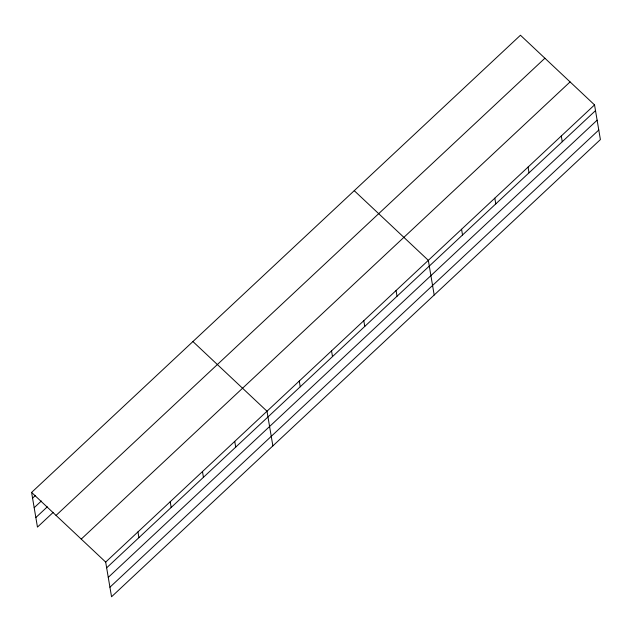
<?xml version="1.0" encoding="UTF-8"?>
<svg xmlns="http://www.w3.org/2000/svg" width="632" height="632" viewBox="0 0 632 632"><rect width="100%" height="100%" fill="white"/><g stroke="black" fill="none" stroke-linecap="round" stroke-linejoin="round"><path stroke-width="0.95" d="M31.6 492.423L520.452 35.234L594.538 104.904L600.4 139.577L111.548 596.766L105.678 562.085L31.6 492.423L37.462 527.096L53.238 512.347M32.572 498.15L35.439 495.472M34.183 507.701L41.357 500.994M35.85 517.545L47.321 506.817M56.051 515.412L544.903 58.223M81.236 539.096L570.088 81.915M105.678 562.085L594.538 104.904M106.65 567.82L595.502 110.632M108.27 577.372L597.122 120.183M109.929 587.215L598.781 130.026M354.244 190.682L428.322 260.345L434.192 295.026M192.918 341.549L267.004 411.219L272.866 445.892M561.295 135.991L562.259 141.718M528.052 167.077L529.024 172.812M494.809 198.172L495.78 203.899M461.565 229.258L462.537 234.986M396.059 290.523L397.03 296.25M363.795 320.693L364.767 326.428M331.531 350.871L332.503 356.598M299.268 381.041L300.24 386.776M234.741 441.389L235.704 447.124M202.477 471.567L203.441 477.294M170.213 501.737L171.177 507.472M137.942 531.915L138.914 537.642"/></g></svg>
